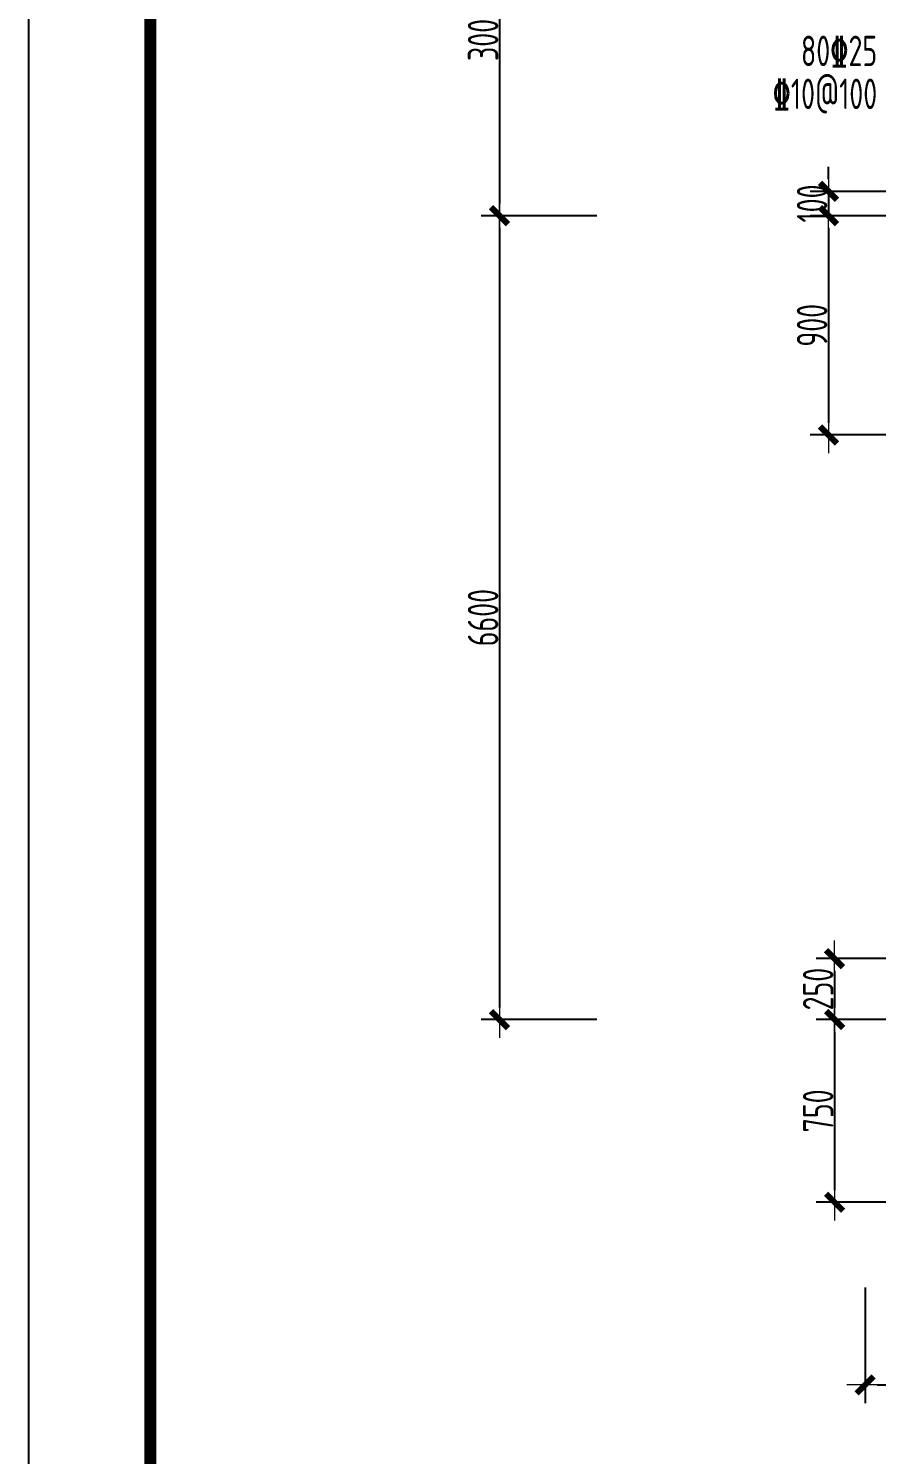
# Model space of a CAD drawing. Header units: millimetres. Extents: x 539196 to 807275, y 431843 to 1156631.
# Drawn here: x 603403 to 610362, y 953188 to 964896 of the extents above; entities that cross this region are included whole.
import ezdxf
from ezdxf.enums import TextEntityAlignment as Align

# ---------------------------------------------------------------- set-up
doc = ezdxf.new("R2010")
doc.units = ezdxf.units.MM
doc.header["$MEASUREMENT"] = 0
doc.layers.add('PUB_TITLE', color=4, linetype='Continuous')
for name, color, linetype, lineweight in [('柱尺寸标注', 3, 'Continuous', 18), ('柱集中标注', 2, 'Continuous', 18), ('轴线标注', 3, 'Continuous', 18)]:
    doc.layers.add(name, color=color, linetype=linetype, lineweight=lineweight)
doc.styles.add('样式 1_yjk_yjk_yjk_yjk_yjk', font='yjkeng.shx', dxfattribs={"width": 0.7, "bigfont": 'yjkchn.shx'})
doc.dimstyles.new('盈建科结构_yjk_yjk_yjk_yjk_yjk', dxfattribs={"dimscale": 100, "dimtxt": 2.5, "dimasz": 1, "dimexe": 1.5, "dimexo": 0.625, "dimgap": 0.1, "dimtad": 1, "dimdec": 0, "dimrnd": 1, "dimzin": 0, "dimdsep": 46, "dimtxsty": '样式 1_yjk_yjk_yjk_yjk_yjk', "dimblk": '_yjkbk', "dimblk1": 'ARCHTICK', "dimblk2": 'ARCHTICK', "dimcen": 0.09, "dimadec": 0, "dimazin": 0, "dimtfac": 1, "dimtdec": 4, "dimtix": 1, "dimtmove": 2, "dimatfit": 3, "dimfxl": 0, "dimtolj": 1, "dimtzin": 0, "dimarcsym": 0})

# ---------------------------------------------------------------- blocks, each defined once
blk = doc.blocks.new('_yjkbk')
blk.add_line((-1, 0), (1.5, 0))
blk.add_lwpolyline([(-0.7, -0.7, 0.5, 0.5, 0), (0.7, 0.7, 0.5, 0.5, 0)], format="xyseb")
blk = doc.blocks.new('*D1790')
at = {"layer": 'Defpoints', "color": 0}
for p in [(610818, 963559), (609968, 963359), (610818, 963359)]:
    blk.add_point(p, dxfattribs=at)
at = {"layer": '柱尺寸标注', "color": 0, "lineweight": -2}
for p, q in [((609968, 963659), (609968, 963759)), ((610468, 963559), (609818, 963559)), ((609968, 963559), (609968, 963359)), ((610468, 963359), (609818, 963359)), ((609968, 963259), (609968, 963159))]:
    blk.add_line(p, q, dxfattribs=at)
at = {"layer": '柱尺寸标注', "color": 0, "lineweight": -2, "xscale": 100, "yscale": 100, "zscale": 100}
for p, rotation in [((609968, 963559), 270), ((609968, 963359), 90)]:
    blk.add_blockref('_yjkbk', p, dxfattribs=dict(at, rotation=rotation))
at = {"layer": '柱尺寸标注', "color": 0, "insert": (609833, 963459), "char_height": 250, "attachment_point": 5, "rotation": 90, "style": '样式 1_yjk_yjk_yjk_yjk_yjk'}
blk.add_mtext('\\A1;100', dxfattribs=at)
blk = doc.blocks.new('_ARCHTICK')
at = {"color": 0, "linetype": 'ByBlock', "const_width": 0.15}
blk.add_lwpolyline([(-0.5, -0.5), (0.5, 0.5)], dxfattribs=at)
blk = doc.blocks.new('*D1791')
at = {"layer": 'Defpoints', "color": 0}
for p in [(610818, 963359), (609968, 961559), (610818, 961559)]:
    blk.add_point(p, dxfattribs=at)
at = {"layer": '柱尺寸标注', "color": 0, "lineweight": -2}
for p, q in [((610468, 963359), (609818, 963359)), ((609968, 963259), (609968, 961659)), ((610468, 961559), (609818, 961559))]:
    blk.add_line(p, q, dxfattribs=at)
at = {"layer": '柱尺寸标注', "color": 0, "lineweight": -2, "xscale": 100, "yscale": 100, "zscale": 100}
for p, rotation in [((609968, 963359), 90), ((609968, 961559), 270)]:
    blk.add_blockref('_yjkbk', p, dxfattribs=dict(at, rotation=rotation))
at = {"layer": '柱尺寸标注', "color": 0, "insert": (609833, 962459), "char_height": 250, "attachment_point": 5, "rotation": 90, "style": '样式 1_yjk_yjk_yjk_yjk_yjk'}
blk.add_mtext('\\A1;900', dxfattribs=at)
blk = doc.blocks.new('*D1794')
at = {"layer": 'Defpoints', "color": 0}
for p in [(610868, 957259), (610018, 956759), (610868, 956759)]:
    blk.add_point(p, dxfattribs=at)
at = {"layer": '柱尺寸标注', "color": 0, "lineweight": -2}
for p, q in [((610518, 957259), (609868, 957259)), ((610018, 957159), (610018, 956859)), ((610518, 956759), (609868, 956759))]:
    blk.add_line(p, q, dxfattribs=at)
at = {"layer": '柱尺寸标注', "color": 0, "lineweight": -2, "xscale": 100, "yscale": 100, "zscale": 100}
for p, rotation in [((610018, 957259), 90), ((610018, 956759), 270)]:
    blk.add_blockref('_yjkbk', p, dxfattribs=dict(at, rotation=rotation))
at = {"layer": '柱尺寸标注', "color": 0, "insert": (609883, 957009), "char_height": 250, "attachment_point": 5, "rotation": 90, "style": '样式 1_yjk_yjk_yjk_yjk_yjk'}
blk.add_mtext('\\A1;250', dxfattribs=at)
blk = doc.blocks.new('*D1795')
at = {"layer": 'Defpoints', "color": 0}
for p in [(610868, 956759), (610018, 955259), (610868, 955259)]:
    blk.add_point(p, dxfattribs=at)
at = {"layer": '柱尺寸标注', "color": 0, "lineweight": -2}
for p, q in [((610518, 956759), (609868, 956759)), ((610018, 956659), (610018, 955359)), ((610518, 955259), (609868, 955259))]:
    blk.add_line(p, q, dxfattribs=at)
at = {"layer": '柱尺寸标注', "color": 0, "lineweight": -2, "xscale": 100, "yscale": 100, "zscale": 100}
for p, rotation in [((610018, 956759), 90), ((610018, 955259), 270)]:
    blk.add_blockref('_yjkbk', p, dxfattribs=dict(at, rotation=rotation))
at = {"layer": '柱尺寸标注', "color": 0, "insert": (609883, 956009), "char_height": 250, "attachment_point": 5, "rotation": 90, "style": '样式 1_yjk_yjk_yjk_yjk_yjk'}
blk.add_mtext('\\A1;750', dxfattribs=at)
blk = doc.blocks.new('*D17')
at = {"layer": 'Defpoints', "color": 0}
for p in [(610268, 956759), (612268, 956759), (612268, 953759)]:
    blk.add_point(p, dxfattribs=at)
at = {"layer": '轴线标注', "color": 0, "lineweight": -2}
for p, q in [((610268, 954559), (610268, 953609)), ((612268, 954559), (612268, 953609)), ((610368, 953759), (612168, 953759))]:
    blk.add_line(p, q, dxfattribs=at)
at = {"layer": '轴线标注', "color": 0, "lineweight": -2, "xscale": 100, "yscale": 100, "zscale": 100, "rotation": 180}
blk.add_blockref('_yjkbk', (610268, 953759), dxfattribs=at)
at = {"layer": '轴线标注', "color": 0, "lineweight": -2, "xscale": 100, "yscale": 100, "zscale": 100}
blk.add_blockref('_yjkbk', (612268, 953759), dxfattribs=at)
at = {"layer": '轴线标注', "color": 0, "insert": (611268, 953894), "char_height": 250, "attachment_point": 5, "style": '样式 1_yjk_yjk_yjk_yjk_yjk'}
blk.add_mtext('\\A1;2000', dxfattribs=at)
blk = doc.blocks.new('*D71')
at = {"layer": 'Defpoints', "color": 0}
for p in [(610268, 966359), (607268, 963359), (610268, 963359)]:
    blk.add_point(p, dxfattribs=at)
at = {"layer": '轴线标注', "color": 0, "lineweight": -2}
for p, q in [((608068, 966359), (607118, 966359)), ((607268, 966259), (607268, 963459)), ((608068, 963359), (607118, 963359))]:
    blk.add_line(p, q, dxfattribs=at)
at = {"layer": '轴线标注', "color": 0, "lineweight": -2, "xscale": 100, "yscale": 100, "zscale": 100}
for p, rotation in [((607268, 966359), 90), ((607268, 963359), 270)]:
    blk.add_blockref('_yjkbk', p, dxfattribs=dict(at, rotation=rotation))
at = {"layer": '轴线标注', "color": 0, "insert": (607133, 964859), "char_height": 250, "attachment_point": 5, "rotation": 90, "style": '样式 1_yjk_yjk_yjk_yjk_yjk'}
blk.add_mtext('\\A1;3000', dxfattribs=at)
blk = doc.blocks.new('*D73')
at = {"layer": 'Defpoints', "color": 0}
for p in [(610268, 963359), (607268, 956759), (610268, 956759)]:
    blk.add_point(p, dxfattribs=at)
at = {"layer": '轴线标注', "color": 0, "lineweight": -2}
for p, q in [((608068, 963359), (607118, 963359)), ((607268, 963259), (607268, 956859)), ((608068, 956759), (607118, 956759))]:
    blk.add_line(p, q, dxfattribs=at)
at = {"layer": '轴线标注', "color": 0, "lineweight": -2, "xscale": 100, "yscale": 100, "zscale": 100}
for p, rotation in [((607268, 963359), 90), ((607268, 956759), 270)]:
    blk.add_blockref('_yjkbk', p, dxfattribs=dict(at, rotation=rotation))
at = {"layer": '轴线标注', "color": 0, "insert": (607133, 960059), "char_height": 250, "attachment_point": 5, "rotation": 90, "style": '样式 1_yjk_yjk_yjk_yjk_yjk'}
blk.add_mtext('\\A1;6600', dxfattribs=at)

msp = doc.modelspace()

# ---------------------------------------------------------------- linework, layer by layer
at = {"layer": 'PUB_TITLE'}
msp.add_lwpolyline([(603402.6, 936443), (662802.6, 936443), (662802.6, 1020543), (603402.6, 1020543)], close=True, dxfattribs=at)
at = {"layer": 'PUB_TITLE', "const_width": 100}
msp.add_lwpolyline([(604402.6, 937443), (661802.6, 937443), (661802.6, 1018043), (604402.6, 1018043)], close=True, dxfattribs=at)

# ---------------------------------------------------------------- texts
at = {"layer": '柱集中标注', "linetype": 'Continuous', "style": '样式 1_yjk_yjk_yjk_yjk_yjk', "width": 0.7}
for s, p in [('80\x8425', (610367.6, 964512)), ('\x8410@100', (610367.6, 964159.2))]:
    msp.add_text(s, height=250, dxfattribs=at).set_placement(p, align=Align.BOTTOM_RIGHT)

# ---------------------------------------------------------------- dimensions: what is measured, and where the dimension line sits
at = {"layer": '柱尺寸标注'}
for p1, p2, picture, middle in [((610817.6, 963559.2), (610817.6, 963359.2), '*D1790', (609832.6, 963459.2)), ((610817.6, 963359.2), (610817.6, 961559.2), '*D1791', (609832.6, 962459.2)), ((610867.6, 957259.2), (610867.6, 956759.2), '*D1794', (609882.6, 957009.2)), ((610867.6, 956759.2), (610867.6, 955259.2), '*D1795', (609882.6, 956009.2))]:
    dim = msp.add_aligned_dim(p1=p1, p2=p2, distance=-850, dimstyle='盈建科结构_yjk_yjk_yjk_yjk_yjk', override={"dimscale": 100, "dimtxt": 2.5, "dimasz": 1, "dimexe": 1.5, "dimexo": 3.5, "dimgap": 0.1, "dimtad": 1, "dimlfac": 0.5, "dimrnd": 5, "dimdle": 0, "dimfxlon": 0}, dxfattribs=at)
    dim.commit()
    dim.dimension.update_dxf_attribs({"geometry": picture, "text_midpoint": middle})
at = {"layer": '轴线标注'}
for p1, p2, picture, middle in [((610267.6, 966359.2), (610267.6, 963359.2), '*D71', (607132.6, 964859.2)), ((610267.6, 963359.2), (610267.6, 956759.2), '*D73', (607132.6, 960059.2)), ((610267.6, 956759.2), (612267.6, 956759.2), '*D17', (611267.6, 953894.2))]:
    dim = msp.add_aligned_dim(p1=p1, p2=p2, distance=-3000, dimstyle='盈建科结构_yjk_yjk_yjk_yjk_yjk', override={"dimscale": 100, "dimtxt": 2.5, "dimasz": 1, "dimexe": 1.5, "dimexo": 22, "dimgap": 0.1, "dimtad": 1, "dimlfac": 1, "dimrnd": 5, "dimdle": 0, "dimfxlon": 0}, dxfattribs=at)
    dim.commit()
    dim.dimension.update_dxf_attribs({"geometry": picture, "text_midpoint": middle})

doc.saveas('drawing.dxf')
